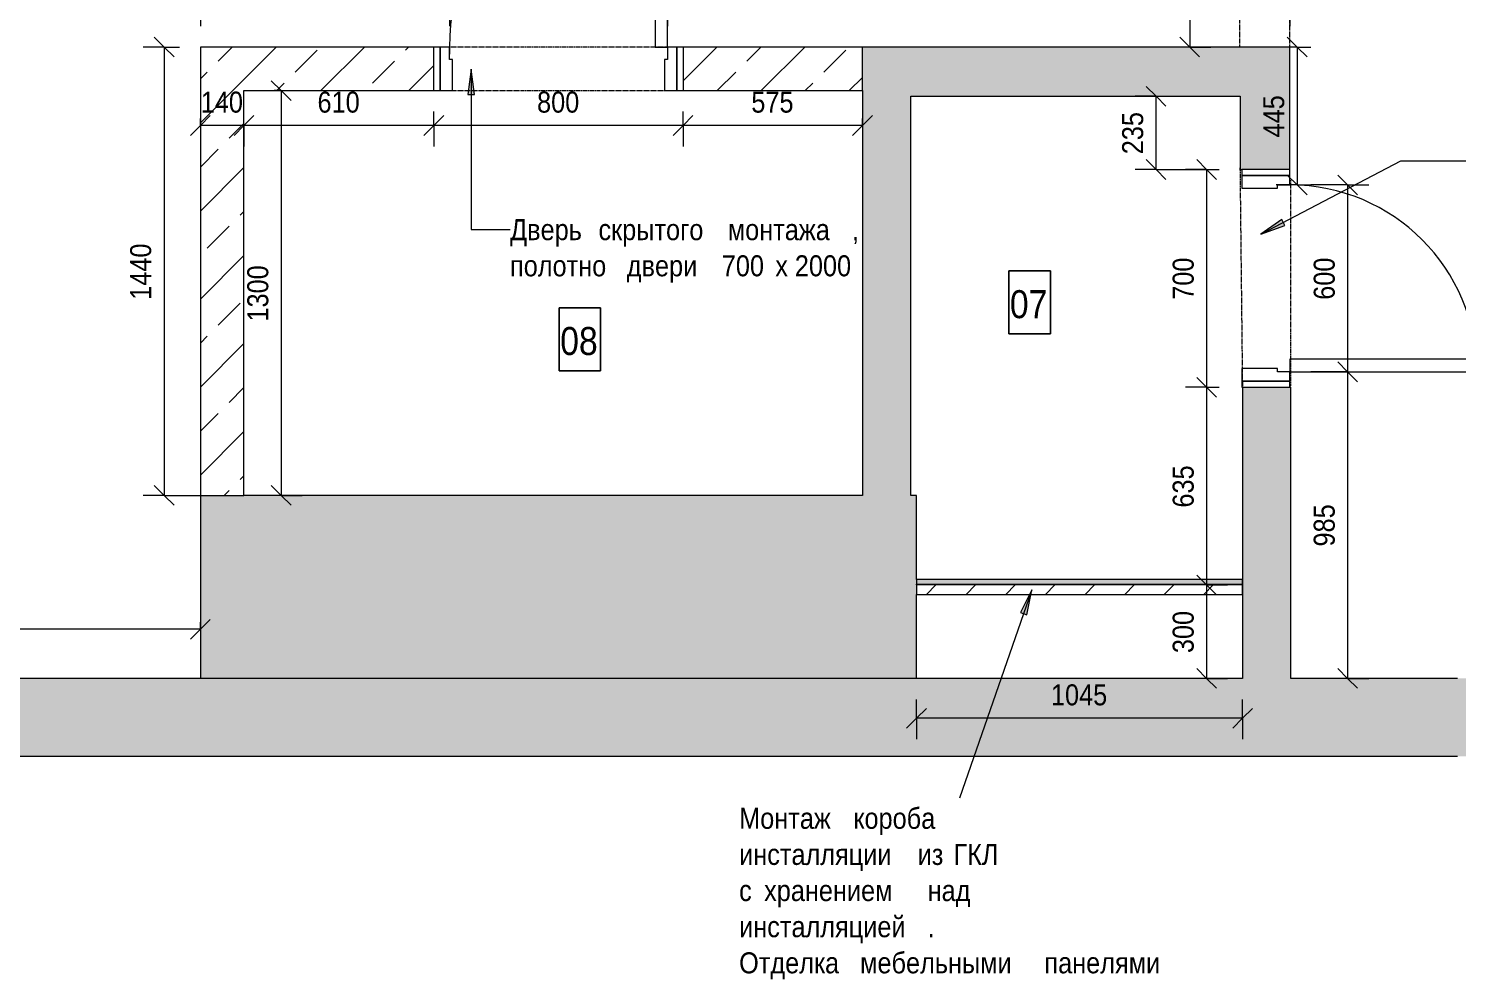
# Model space of a CAD drawing. Header units: millimetres. Extents: x 14838 to 30347, y -21720 to -9527.
# Drawn here: x 18411 to 22999, y -17227 to -14173 of the extents above; entities that cross this region are included whole.
import ezdxf

# ---------------------------------------------------------------- set-up
doc = ezdxf.new("R2010")
doc.units = ezdxf.units.MM
doc.linetypes.add('ADSK_Штрих_ш3 п1_5', pattern=[4.5, 3, -1.5])
for name, color, linetype, lineweight in [('Аннотация', 7, 'Continuous', 9), ('Двери', 7, 'Continuous', 20), ('Линии разделители', 7, 'ADSK_Штрих_ш3 п1_5', 9), ('Марки помещений', 7, 'Continuous', 18), ('Размеры', 7, 'Continuous', 9), ('Размеры-45', 7, 'Continuous', 9), ('Стены внутренние', 7, 'Continuous', 20), ('Узлы', 7, 'Continuous', 20)]:
    doc.layers.add(name, color=color, linetype=linetype, lineweight=lineweight)
doc.layers.add('Линии', color=94, linetype='Continuous', lineweight=9, true_color=0x00a600)
doc.styles.add('Century Gothic', font='GOTHIC.TTF', dxfattribs={"width": 0.9, "height": 67.5})
doc.styles.add('Century Gothic_2', font='GOTHIC.TTF', dxfattribs={"width": 0.9, "height": 90})
doc.dimstyles.new('GOT_1_5_округ_до_5', dxfattribs={"dimscale": 304.8, "dimtxt": 70.481358, "dimasz": 0.20876, "dimexe": 0.221457, "dimexo": 0.221457, "dimgap": 0.073819, "dimtad": 1, "dimdec": 0, "dimrnd": 5, "dimdsep": 46, "dimtxsty": 'Century Gothic', "dimblk1": 'OBLIQUE', "dimblk2": 'OBLIQUE', "dimsah": 1, "dimcen": 0.09, "dimazin": 0, "dimtfac": 1, "dimtdec": 4, "dimtix": 1, "dimtmove": 0, "dimatfit": 3, "dimfxl": 1, "dimtvp": 1, "dimtolj": 1, "dimtzin": 0, "dimarcsym": 2})

# ---------------------------------------------------------------- blocks, each defined once
blk = doc.blocks.new('AC_Дверь_Однопольная_ДеревяннаяВнутренняя_ГОСТ6629-88 - 700 _полотно 600 х 2000_ Л 2к 3-6182589-05_План монтажа')
at = {"layer": 'Двери', "color": 5, "lineweight": 9, "true_color": 0x0000ff}
for p, q in [((300, 680), (260, 680)), ((260, 680), (260, 80)), ((300, 80), (300, 680)), ((-330, 80), (-350, 80)), ((-350, 80), (-350, -75)), ((-300, 80), (-330, 80)), ((-330, 80), (-330, -75)), ((-330, -75), (-330, 80)), ((-300, 80), (-300, 57.3)), ((-300, 40), (-300, 80)), ((260, 80), (300, 80)), ((300, 80), (300, 55)), ((330, 80), (300, 80)), ((300, 80), (300, 40)), ((330, -75), (330, 80)), ((350, 80), (330, 80)), ((330, 80), (330, -75)), ((350, -75), (350, 80)), ((-290, 40), (-300, 40)), ((-290, -75), (-290, 40)), ((300, 40), (290, 40)), ((290, 40), (290, -75)), ((-350, -75), (-330, -75)), ((-330, -75), (-290, -75)), ((290, -75), (330, -75)), ((330, -75), (350, -75))]:
    blk.add_line(p, q, dxfattribs=at)
blk.add_arc((300, 80), 600, 90, 180, dxfattribs=at)
blk = doc.blocks.new('AC_Дверь_Однопольная_ДеревяннаяВнутренняя_ГОСТ6629-88 - 900 _полотно 700 х 2000_ Л 33-6235848-05_План монтажа')
at = {"layer": 'Двери', "color": 5, "lineweight": 9, "true_color": 0x0000ff}
for p, q in [((350, 770), (310, 770)), ((310, 770), (310, 70)), ((350, 70), (350, 770)), ((-380, 70), (-400, 70)), ((-350, 70), (-380, 70)), ((-380, 70), (-380, -70)), ((-380, -70), (-380, 70)), ((-350, 70), (-350, 47.3)), ((-350, 30), (-350, 70)), ((310, 70), (350, 70)), ((350, 70), (350, 45)), ((380, 70), (350, 70)), ((350, 70), (350, 30)), ((380, -70), (380, 70)), ((400, 70), (380, 70)), ((380, 70), (380, -70)), ((-340, 30), (-350, 30)), ((-340, -70), (-340, 30)), ((350, 30), (340, 30)), ((340, 30), (340, -70)), ((-400, -70), (-380, -70)), ((-380, -70), (-340, -70)), ((340, -70), (380, -70)), ((380, -70), (400, -70))]:
    blk.add_line(p, q, dxfattribs=at)
blk.add_arc((350, 70), 700, 90, 180, dxfattribs=at)
blk = doc.blocks.new('DIMBLOCK1-05_План монтажа')
at = {"layer": 'Размеры-45'}
for p, q in [((20462.5, -14082.2), (20462.5, -14014.7)), ((22461.5, -14082.2), (22461.5, -14014.7)), ((22461.5, -14082.2), (20462.5, -14082.2)), ((20462.5, -14082.2), (20462.5, -14164.6)), ((22461.5, -14082.2), (22461.5, -14164.6))]:
    blk.add_line(p, q, dxfattribs=at)
at = {"layer": 'Размеры-45', "lineweight": 18}
for p, q in [((20462.5, -14082.2), (20430.6, -14114)), ((20462.5, -14082.2), (20494.3, -14050.4)), ((22461.5, -14082.2), (22429.7, -14114)), ((22461.5, -14082.2), (22493.3, -14050.4))]:
    blk.add_line(p, q, dxfattribs=at)
at = {"layer": 'Размеры-45', "color": 0, "insert": (21370.2, -13973.2), "char_height": 67.5, "width": 220.17, "attachment_point": 1, "line_spacing_factor": 0.984502, "style": 'Century Gothic'}
blk.add_mtext('2000', dxfattribs=at)
blk = doc.blocks.new('_Oblique')
at = {"color": 0, "linetype": 'ByBlock', "lineweight": -2}
blk.add_line((-0.5, -0.5), (0.5, 0.5), dxfattribs=at)
blk = doc.blocks.new('DIMBLOCK2-05_План монтажа')
at = {"layer": 'Размеры-45'}
for p, q in [((19762.5, -14082.2), (19762.5, -14014.7)), ((20462.5, -14082.2), (20462.5, -14014.7)), ((20462.5, -14082.2), (19762.5, -14082.2)), ((19762.5, -14082.2), (19762.5, -14164.6)), ((20462.5, -14082.2), (20462.5, -14164.6))]:
    blk.add_line(p, q, dxfattribs=at)
at = {"layer": 'Размеры-45', "lineweight": 18}
for p, q in [((19762.5, -14082.2), (19730.6, -14114)), ((19762.5, -14082.2), (19794.3, -14050.4)), ((20462.5, -14082.2), (20430.6, -14114)), ((20462.5, -14082.2), (20494.3, -14050.4))]:
    blk.add_line(p, q, dxfattribs=at)
at = {"layer": 'Размеры-45', "color": 0, "insert": (20043.7, -13973.2), "char_height": 67.5, "width": 165.128, "attachment_point": 1, "line_spacing_factor": 0.984502, "style": 'Century Gothic'}
blk.add_mtext('700', dxfattribs=at)
blk = doc.blocks.new('DIMBLOCK3-05_План монтажа')
at = {"layer": 'Размеры-45'}
for p, q in [((18962.5, -14082.2), (18962.5, -14014.7)), ((19762.5, -14082.2), (19762.5, -14014.7)), ((19762.5, -14082.2), (18962.5, -14082.2)), ((18962.5, -14082.2), (18962.5, -14164.6)), ((19762.5, -14082.2), (19762.5, -14164.6))]:
    blk.add_line(p, q, dxfattribs=at)
at = {"layer": 'Размеры-45', "lineweight": 18}
for p, q in [((18962.5, -14082.2), (18930.6, -14114)), ((18962.5, -14082.2), (18994.3, -14050.4)), ((19762.5, -14082.2), (19730.6, -14114)), ((19762.5, -14082.2), (19794.3, -14050.4))]:
    blk.add_line(p, q, dxfattribs=at)
at = {"layer": 'Размеры-45', "color": 0, "insert": (19293.7, -13973.2), "char_height": 67.5, "width": 165.128, "attachment_point": 1, "line_spacing_factor": 0.984502, "style": 'Century Gothic'}
blk.add_mtext('800', dxfattribs=at)
blk = doc.blocks.new('DIMBLOCK4-05_План монтажа')
at = {"layer": 'Размеры-45'}
for p, q in [((22646.8, -14675.1), (22529, -14675.1)), ((22646.8, -14675.1), (22646.8, -15275.1)), ((22646.8, -14675.1), (22714.3, -14675.1)), ((22646.8, -15275.1), (22529, -15275.1)), ((22646.8, -15275.1), (22714.3, -15275.1))]:
    blk.add_line(p, q, dxfattribs=at)
at = {"layer": 'Размеры-45', "lineweight": 18}
for p, q in [((22646.8, -14675.1), (22615, -14643.3)), ((22646.8, -14675.1), (22678.7, -14707)), ((22646.8, -15275.1), (22615, -15243.3)), ((22646.8, -15275.1), (22678.7, -15307))]:
    blk.add_line(p, q, dxfattribs=at)
at = {"layer": 'Размеры-45', "color": 0, "insert": (22537.8, -15043.9), "char_height": 67.5, "width": 165.128, "attachment_point": 1, "rotation": 90, "line_spacing_factor": 0.984502, "style": 'Century Gothic'}
blk.add_mtext('600', dxfattribs=at)
blk = doc.blocks.new('DIMBLOCK5-05_План монтажа')
at = {"layer": 'Размеры-45'}
for p, q in [((22646.8, -15275.1), (22529, -15275.1)), ((22646.8, -15275.1), (22646.8, -16260.1)), ((22646.8, -15275.1), (22714.3, -15275.1)), ((22646.8, -16260.1), (22624.3, -16260.1)), ((22646.8, -16260.1), (22714.3, -16260.1))]:
    blk.add_line(p, q, dxfattribs=at)
at = {"layer": 'Размеры-45', "lineweight": 18}
for p, q in [((22646.8, -15275.1), (22615, -15243.3)), ((22646.8, -15275.1), (22678.7, -15307)), ((22646.8, -16260.1), (22615, -16228.3)), ((22646.8, -16260.1), (22678.7, -16292))]:
    blk.add_line(p, q, dxfattribs=at)
at = {"layer": 'Размеры-45', "color": 0, "insert": (22537.8, -15836.4), "char_height": 67.5, "width": 165.128, "attachment_point": 1, "rotation": 90, "line_spacing_factor": 0.984502, "style": 'Century Gothic'}
blk.add_mtext('985', dxfattribs=at)
blk = doc.blocks.new('DIMBLOCK8-05_План монтажа')
at = {"layer": 'Размеры-45', "lineweight": 18}
for p, q in [((19222.1, -14372.1), (19190.3, -14340.3)), ((19222.1, -14372.1), (19253.9, -14404)), ((19222.1, -15672.1), (19190.3, -15640.3)), ((19222.1, -15672.1), (19253.9, -15704))]:
    blk.add_line(p, q, dxfattribs=at)
at = {"layer": 'Размеры-45'}
for p, q in [((19222.1, -14372.1), (19199.6, -14372.1)), ((19222.1, -14372.1), (19222.1, -15672.1)), ((19222.1, -14372.1), (19289.6, -14372.1)), ((19222.1, -15672.1), (19199.6, -15672.1)), ((19222.1, -15672.1), (19289.6, -15672.1))]:
    blk.add_line(p, q, dxfattribs=at)
at = {"layer": 'Размеры-45', "color": 0, "insert": (19113.1, -15113.9), "char_height": 67.5, "width": 220.17, "attachment_point": 1, "rotation": 90, "line_spacing_factor": 0.984502, "style": 'Century Gothic'}
blk.add_mtext('1300', dxfattribs=at)
blk = doc.blocks.new('DIMBLOCK9-05_План монтажа')
at = {"layer": 'Размеры-45', "lineweight": 18}
for p, q in [((18846.1, -14232.1), (18814.2, -14200.3)), ((18846.1, -14232.1), (18877.9, -14264)), ((18846.1, -15672.1), (18814.2, -15640.3)), ((18846.1, -15672.1), (18877.9, -15704))]:
    blk.add_line(p, q, dxfattribs=at)
at = {"layer": 'Размеры-45'}
for p, q in [((18846.1, -14232.1), (18778.6, -14232.1)), ((18846.1, -14232.1), (18846.1, -15672.1)), ((18846.1, -14232.1), (18895, -14232.1)), ((18846.1, -15672.1), (18778.6, -15672.1)), ((18846.1, -15672.1), (19035, -15672.1))]:
    blk.add_line(p, q, dxfattribs=at)
at = {"layer": 'Размеры-45', "color": 0, "insert": (18737, -15043.9), "char_height": 67.5, "width": 220.17, "attachment_point": 1, "rotation": 90, "line_spacing_factor": 0.984502, "style": 'Century Gothic'}
blk.add_mtext('1440', dxfattribs=at)
blk = doc.blocks.new('DIMBLOCK10-05_План монтажа')
at = {"layer": 'Размеры-45', "lineweight": 18}
for p, q in [((22484.5, -14232.1), (22452.7, -14200.3)), ((22484.5, -14232.1), (22516.3, -14264)), ((22484.5, -14675.1), (22452.7, -14643.3)), ((22484.5, -14675.1), (22516.3, -14707))]:
    blk.add_line(p, q, dxfattribs=at)
at = {"layer": 'Размеры-45'}
for p, q in [((22484.5, -14232.1), (22417, -14232.1)), ((22484.5, -14232.1), (22484.5, -14675.1)), ((22484.5, -14232.1), (22529, -14232.1)), ((22484.5, -14675.1), (22417, -14675.1)), ((22484.5, -14675.1), (22529, -14675.1))]:
    blk.add_line(p, q, dxfattribs=at)
at = {"layer": 'Размеры-45', "color": 0, "insert": (22375.5, -14522.4), "char_height": 67.5, "width": 165.128, "attachment_point": 1, "rotation": 90, "line_spacing_factor": 0.984502, "style": 'Century Gothic'}
blk.add_mtext('445', dxfattribs=at)
blk = doc.blocks.new('DIMBLOCK11-05_План монтажа')
at = {"layer": 'Размеры-45'}
for p, q in [((21262, -16388.2), (21262, -16327.6)), ((22309.5, -16388.2), (22309.5, -16327.6)), ((22309.5, -16388.2), (21262, -16388.2)), ((21262, -16388.2), (21262, -16455.7)), ((22309.5, -16388.2), (22309.5, -16455.7))]:
    blk.add_line(p, q, dxfattribs=at)
at = {"layer": 'Размеры-45', "lineweight": 18}
for p, q in [((21262, -16388.2), (21293.9, -16356.4)), ((22309.5, -16388.2), (22341.3, -16356.4)), ((21262, -16388.2), (21230.2, -16420)), ((22309.5, -16388.2), (22277.7, -16420))]:
    blk.add_line(p, q, dxfattribs=at)
at = {"layer": 'Размеры-45', "color": 0, "insert": (21694, -16279.2), "char_height": 67.5, "width": 220.17, "attachment_point": 1, "line_spacing_factor": 0.984502, "style": 'Century Gothic'}
blk.add_mtext('1045', dxfattribs=at)
blk = doc.blocks.new('DIMBLOCK13-05_План монтажа')
at = {"layer": 'Размеры-45'}
for p, q in [((20512.5, -14484.2), (20512.5, -14439.6)), ((21088.8, -14484.2), (20512.5, -14484.2)), ((20512.5, -14484.2), (20512.5, -14551.7)), ((21088.8, -14484.2), (21088.8, -14461.7)), ((21088.8, -14484.2), (21088.8, -14551.7))]:
    blk.add_line(p, q, dxfattribs=at)
at = {"layer": 'Размеры-45', "lineweight": 18}
for p, q in [((20512.5, -14484.2), (20544.3, -14452.4)), ((21088.8, -14484.2), (21120.6, -14452.4)), ((20512.5, -14484.2), (20480.6, -14516)), ((21088.8, -14484.2), (21057, -14516))]:
    blk.add_line(p, q, dxfattribs=at)
at = {"layer": 'Размеры-45', "color": 0, "insert": (20731.8, -14375.2), "char_height": 67.5, "width": 165.128, "attachment_point": 1, "line_spacing_factor": 0.984502, "style": 'Century Gothic'}
blk.add_mtext('575', dxfattribs=at)
blk = doc.blocks.new('DIMBLOCK14-05_План монтажа')
at = {"layer": 'Размеры-45'}
for p, q in [((19712.5, -14484.2), (19712.5, -14439.6)), ((20512.5, -14484.2), (20512.5, -14439.6)), ((20512.5, -14484.2), (19712.5, -14484.2)), ((19712.5, -14484.2), (19712.5, -14551.7)), ((20512.5, -14484.2), (20512.5, -14551.7))]:
    blk.add_line(p, q, dxfattribs=at)
at = {"layer": 'Размеры-45', "lineweight": 18}
for p, q in [((19712.5, -14484.2), (19744.3, -14452.4)), ((20512.5, -14484.2), (20544.3, -14452.4)), ((19712.5, -14484.2), (19680.6, -14516)), ((20512.5, -14484.2), (20480.6, -14516))]:
    blk.add_line(p, q, dxfattribs=at)
at = {"layer": 'Размеры-45', "color": 0, "insert": (20043.7, -14375.2), "char_height": 67.5, "width": 165.128, "attachment_point": 1, "line_spacing_factor": 0.984502, "style": 'Century Gothic'}
blk.add_mtext('800', dxfattribs=at)
blk = doc.blocks.new('DIMBLOCK15-05_План монтажа')
at = {"layer": 'Размеры-45', "lineweight": 18}
for p, q in [((19102.5, -14484.2), (19134.3, -14452.4)), ((19712.5, -14484.2), (19744.3, -14452.4)), ((19102.5, -14484.2), (19070.6, -14516)), ((19712.5, -14484.2), (19680.6, -14516))]:
    blk.add_line(p, q, dxfattribs=at)
at = {"layer": 'Размеры-45'}
for p, q in [((19712.5, -14484.2), (19712.5, -14439.6)), ((19102.5, -14484.2), (19102.5, -14461.7)), ((19712.5, -14484.2), (19102.5, -14484.2)), ((19102.5, -14484.2), (19102.5, -14551.7)), ((19712.5, -14484.2), (19712.5, -14551.7))]:
    blk.add_line(p, q, dxfattribs=at)
at = {"layer": 'Размеры-45', "color": 0, "insert": (19338.7, -14375.2), "char_height": 67.5, "width": 165.128, "attachment_point": 1, "line_spacing_factor": 0.984502, "style": 'Century Gothic'}
blk.add_mtext('610', dxfattribs=at)
blk = doc.blocks.new('Марка_Помещение_Номер - Номер-4743664-05_План монтажа')
at = {"layer": 'Марки помещений'}
for p, q in [((-1.48, 2.76), (-1.48, 7.26)), ((-1.48, 7.26), (1.49, 7.26)), ((1.49, 7.26), (-1.48, 7.26)), ((-1.48, 7.26), (-1.48, 2.76)), ((1.49, 7.26), (1.49, 2.76)), ((1.49, 2.76), (1.49, 7.26)), ((1.49, 2.76), (-1.48, 2.76)), ((-1.48, 2.76), (1.49, 2.76))]:
    blk.add_line(p, q, dxfattribs=at)
blk = doc.blocks.new('DIMBLOCK36-05_План монтажа')
at = {"layer": 'Размеры-45', "lineweight": 18}
for p, q in [((22193.9, -15960.1), (22162.1, -15928.3)), ((22193.9, -15960.1), (22225.8, -15992)), ((22193.9, -16260.1), (22162.1, -16228.3)), ((22193.9, -16260.1), (22225.8, -16292))]:
    blk.add_line(p, q, dxfattribs=at)
at = {"layer": 'Размеры-45'}
for p, q in [((22193.9, -15960.1), (22171.4, -15960.1)), ((22193.9, -15960.1), (22193.9, -16260.1)), ((22193.9, -15960.1), (22261.4, -15960.1)), ((22193.9, -16260.1), (22171.4, -16260.1)), ((22193.9, -16260.1), (22261.4, -16260.1))]:
    blk.add_line(p, q, dxfattribs=at)
at = {"layer": 'Размеры-45', "color": 0, "insert": (22084.9, -16178.9), "char_height": 67.5, "width": 165.128, "attachment_point": 1, "rotation": 90, "line_spacing_factor": 0.984502, "style": 'Century Gothic'}
blk.add_mtext('300', dxfattribs=at)
blk = doc.blocks.new('DIMBLOCK37-05_План монтажа')
at = {"layer": 'Размеры-45', "lineweight": 18}
for p, q in [((22031.6, -14390.1), (21999.8, -14358.3)), ((22031.6, -14390.1), (22063.4, -14422)), ((22031.6, -14625.1), (21999.8, -14593.3)), ((22031.6, -14625.1), (22063.4, -14657))]:
    blk.add_line(p, q, dxfattribs=at)
at = {"layer": 'Размеры-45'}
for p, q in [((22031.6, -14390.1), (21964.1, -14390.1)), ((22031.6, -14625.1), (22031.6, -14390.1)), ((22031.6, -14390.1), (22054.1, -14390.1)), ((22031.6, -14625.1), (21964.1, -14625.1)), ((22031.6, -14625.1), (22234, -14625.1))]:
    blk.add_line(p, q, dxfattribs=at)
at = {"layer": 'Размеры-45', "color": 0, "insert": (21922.6, -14576.4), "char_height": 67.5, "width": 165.128, "attachment_point": 1, "rotation": 90, "line_spacing_factor": 0.984502, "style": 'Century Gothic'}
blk.add_mtext('235', dxfattribs=at)
blk = doc.blocks.new('DIMBLOCK38-05_План монтажа')
at = {"layer": 'Размеры-45'}
for p, q in [((22193.9, -14625.1), (22126.4, -14625.1)), ((22193.9, -14625.1), (22193.9, -15325.1)), ((22193.9, -14625.1), (22234, -14625.1)), ((22193.9, -15325.1), (22126.4, -15325.1)), ((22193.9, -15325.1), (22234, -15325.1))]:
    blk.add_line(p, q, dxfattribs=at)
at = {"layer": 'Размеры-45', "lineweight": 18}
for p, q in [((22193.9, -14625.1), (22162.1, -14593.3)), ((22193.9, -14625.1), (22225.8, -14657)), ((22193.9, -15325.1), (22162.1, -15293.3)), ((22193.9, -15325.1), (22225.8, -15357))]:
    blk.add_line(p, q, dxfattribs=at)
at = {"layer": 'Размеры-45', "color": 0, "insert": (22084.9, -15043.9), "char_height": 67.5, "width": 165.128, "attachment_point": 1, "rotation": 90, "line_spacing_factor": 0.984502, "style": 'Century Gothic'}
blk.add_mtext('700', dxfattribs=at)
blk = doc.blocks.new('DIMBLOCK39-05_План монтажа')
at = {"layer": 'Размеры-45'}
for p, q in [((22193.9, -15325.1), (22126.4, -15325.1)), ((22193.9, -15325.1), (22193.9, -15960.1)), ((22193.9, -15325.1), (22234, -15325.1)), ((22193.9, -15960.1), (22171.4, -15960.1)), ((22193.9, -15960.1), (22261.4, -15960.1))]:
    blk.add_line(p, q, dxfattribs=at)
at = {"layer": 'Размеры-45', "lineweight": 18}
for p, q in [((22193.9, -15325.1), (22162.1, -15293.3)), ((22193.9, -15325.1), (22225.8, -15357)), ((22193.9, -15960.1), (22162.1, -15928.3)), ((22193.9, -15960.1), (22225.8, -15992))]:
    blk.add_line(p, q, dxfattribs=at)
at = {"layer": 'Размеры-45', "color": 0, "insert": (22084.9, -15711.4), "char_height": 67.5, "width": 165.128, "attachment_point": 1, "rotation": 90, "line_spacing_factor": 0.984502, "style": 'Century Gothic'}
blk.add_mtext('635', dxfattribs=at)
blk = doc.blocks.new('DIMBLOCK54-05_План монтажа')
at = {"layer": 'Размеры-45', "lineweight": 18}
for p, q in [((16562.5, -16102.5), (16530.6, -16134.3)), ((16562.5, -16102.5), (16594.3, -16070.7)), ((18962.5, -16102.5), (18930.6, -16134.3)), ((18962.5, -16102.5), (18994.3, -16070.7))]:
    blk.add_line(p, q, dxfattribs=at)
at = {"layer": 'Размеры-45'}
for p, q in [((16562.5, -16102.5), (16562.5, -16080)), ((18962.5, -16102.5), (16562.5, -16102.5)), ((16562.5, -16102.5), (16562.5, -16170)), ((18962.5, -16102.5), (18962.5, -16080)), ((18962.5, -16102.5), (18962.5, -16170))]:
    blk.add_line(p, q, dxfattribs=at)
at = {"layer": 'Размеры-45', "color": 0, "insert": (17670.7, -15993.5), "char_height": 67.5, "width": 220.17, "attachment_point": 1, "line_spacing_factor": 0.984502, "style": 'Century Gothic'}
blk.add_mtext('2400', dxfattribs=at)
blk = doc.blocks.new('DIMBLOCK64-05_План монтажа')
at = {"layer": 'Размеры-45', "lineweight": 18}
for p, q in [((22139.5, -13042.1), (22107.7, -13010.3)), ((22139.5, -13042.1), (22171.3, -13074)), ((22139.5, -14232.1), (22107.7, -14200.3)), ((22139.5, -14232.1), (22171.3, -14264))]:
    blk.add_line(p, q, dxfattribs=at)
at = {"layer": 'Размеры-45'}
for p, q in [((22139.5, -13042.1), (22072, -13042.1)), ((22139.5, -13042.1), (22139.5, -14232.1)), ((22139.5, -13042.1), (22231.3, -13042.1)), ((22139.5, -14232.1), (22117, -14232.1)), ((22139.5, -14232.1), (22207, -14232.1))]:
    blk.add_line(p, q, dxfattribs=at)
at = {"layer": 'Размеры-45', "color": 0, "insert": (22030.5, -13728.9), "char_height": 67.5, "width": 220.17, "attachment_point": 1, "rotation": 90, "line_spacing_factor": 0.984502, "style": 'Century Gothic'}
blk.add_mtext('1190', dxfattribs=at)
blk = doc.blocks.new('DIMBLOCK75-05_План монтажа')
at = {"layer": 'Размеры-45', "lineweight": 18}
for p, q in [((18962.5, -14484.2), (18994.3, -14452.4)), ((19102.5, -14484.2), (19134.3, -14452.4)), ((18962.5, -14484.2), (18930.6, -14516)), ((19102.5, -14484.2), (19070.6, -14516))]:
    blk.add_line(p, q, dxfattribs=at)
at = {"layer": 'Размеры-45'}
for p, q in [((18962.5, -14484.2), (18962.5, -14461.7)), ((19102.5, -14484.2), (18962.5, -14484.2)), ((18962.5, -14484.2), (18962.5, -14551.7)), ((19102.5, -14484.2), (19102.5, -14461.7)), ((19102.5, -14484.2), (19102.5, -14551.7))]:
    blk.add_line(p, q, dxfattribs=at)
at = {"layer": 'Размеры-45', "color": 0, "insert": (18963.7, -14375.2), "char_height": 67.5, "width": 165.128, "attachment_point": 1, "line_spacing_factor": 0.984502, "style": 'Century Gothic'}
blk.add_mtext('140', dxfattribs=at)

msp = doc.modelspace()

# ---------------------------------------------------------------- hatches: boundary and pattern name
at = {"layer": 'Аннотация'}
for points in [[(19832.3, -14303.1), (19821.6, -14384.1), (19842.9, -14384.1)], [(22368.5, -14833.2), (22445.2, -14804.9), (22435.3, -14786.1)], [(21632.8, -15975.6), (21596.1, -16048.6), (21616.3, -16055.6)]]:
    msp.add_hatch(color=256, dxfattribs=at).paths.add_polyline_path(points)
at = {"layer": 'Стены внутренние', "true_color": 0xcacaca}
for points in [[(21088.8, -15672.1), (21243.8, -15672.1), (21243.8, -14232.1), (21088.8, -14232.1), (21088.8, -15344.7)], [(21243.8, -14390.1), (22301.5, -14390.1), (22301.5, -14232.1), (21243.8, -14232.1)], [(22461.5, -14555.1), (22461.5, -14232.1), (22301.5, -14232.1), (22301.5, -14555.1)], [(22461.5, -14625.1), (22461.5, -14555.1), (22301.5, -14555.1), (22301.5, -14625.1), (22306.5, -14625.1)], [(22461.5, -15335.1), (22464.5, -15335.1), (22464.5, -15325.1), (22309.5, -15325.1), (22309.5, -15335.1)], [(22464.5, -16260.1), (22464.5, -15335.1), (22309.5, -15335.1), (22309.5, -16260.1)], [(21262, -16260.1), (21262, -15672.1), (18962.5, -15672.1), (18962.5, -16260.1), (21243.8, -16260.1)], [(18818.8, -16510.1), (18818.8, -16260.1), (14837.8, -16260.1), (14837.8, -16510.1), (16562.5, -16510.1)], [(21118.8, -16510.1), (21118.8, -16260.1), (18818.8, -16260.1), (18818.8, -16510.1)]]:
    msp.add_hatch(color=9, dxfattribs=at).paths.add_polyline_path(points)
h = msp.add_hatch(color=9, dxfattribs=at)
h.paths.add_polyline_path([(24399.8, -16510.1), (24486.8, -16510.1), (24486.8, -16260.1), (23979.3, -16260.1), (23979.3, -16510.1), (24014.3, -16510.1)])
h.paths.add_polyline_path([(22999.3, -16510.1), (23034.3, -16510.1), (23034.3, -16260.1), (21118.8, -16260.1), (21118.8, -16510.1), (22464.5, -16510.1)])
at = {"layer": 'Узлы', "lineweight": 9, "true_color": 0x808080}
h = msp.add_hatch(dxfattribs=at)
h.set_pattern_fill('FP_1', color=8, style=0, pattern_type=2)
h.set_pattern_definition([(45, (41756.08, 13126.54), (-141.439, 141.439), []), (45, (41897.52, 13126.54), (-141.439, 141.439), [100.013, -50.006])])
h.paths.add_polyline_path([(19102.5, -15672.1), (19102.5, -14372.1), (19712.5, -14372.1), (19712.5, -14232.1), (18962.5, -14232.1), (18962.5, -15672.1)])
h.paths.add_polyline_path([(20512.5, -14372.1), (21088.8, -14372.1), (21088.8, -14232.1), (20512.5, -14232.1)])
at = {"layer": 'Узлы', "true_color": 0xff0000}
msp.add_hatch(color=1, dxfattribs=at).paths.add_polyline_path([(22309, -15957.5), (22309, -15942.5), (21262, -15942.5), (21262, -15957.5), (22252.9, -15957.5)])
at = {"layer": 'Узлы', "lineweight": 9, "true_color": 0x0000ff}
h = msp.add_hatch(dxfattribs=at)
h.set_pattern_fill('FP_3', color=5, style=0, pattern_type=2)
h.set_pattern_definition([(45, (41756.08, 13126.54), (-63.6396, 63.6396), [])])
h.paths.add_polyline_path([(22309, -15990.1), (22309, -15960.1), (21262, -15960.1), (21262, -15990.1), (22252.9, -15990.1)])

# ---------------------------------------------------------------- linework, layer by layer
at = {"layer": 'Аннотация'}
for p, q in [((19832.3, -14303.1), (19821.6, -14384.1)), ((19842.9, -14384.1), (19832.3, -14303.1)), ((19832.3, -14303.1), (19832.3, -14818.6)), ((19821.6, -14384.1), (19842.9, -14384.1)), ((22368.5, -14833.2), (22818, -14597.1)), ((22818, -14597.1), (23122.6, -14597.1)), ((19832.3, -14818.6), (19956.9, -14818.6)), ((22435.3, -14786.1), (22368.5, -14833.2)), ((22368.5, -14833.2), (22445.2, -14804.9)), ((22445.2, -14804.9), (22435.3, -14786.1)), ((21632.8, -15975.6), (21399.9, -16645)), ((21632.8, -15975.6), (21596.1, -16048.6)), ((21616.3, -16055.6), (21632.8, -15975.6)), ((21596.1, -16048.6), (21616.3, -16055.6))]:
    msp.add_line(p, q, dxfattribs=at)
at = {"layer": 'Линии', "color": 7, "lineweight": 20}
for p, q in [((19712.5, -14232.1), (18962.5, -14232.1)), ((18962.5, -14232.1), (18962.5, -15672.1)), ((19712.5, -14372.1), (19712.5, -14232.1)), ((21088.8, -14232.1), (20512.5, -14232.1)), ((20512.5, -14232.1), (20512.5, -14372.1)), ((21088.8, -14372.1), (21088.8, -14232.1)), ((19102.5, -15672.1), (19102.5, -14372.1)), ((19102.5, -14372.1), (19712.5, -14372.1)), ((20512.5, -14372.1), (21088.8, -14372.1))]:
    msp.add_line(p, q, dxfattribs=at)
at = {"layer": 'Линии', "color": 7, "linetype": 'ADSK_Штрих_ш3 п1_5'}
for p, q in [((20462.5, -14232.1), (19762.5, -14232.1)), ((19712.5, -14372.1), (20532.5, -14372.1)), ((22301, -14620.1), (22309, -15339.8)), ((22464, -15320.1), (22464, -14660.1))]:
    msp.add_line(p, q, dxfattribs=at)
at = {"layer": 'Линии', "color": 7}
for p, q in [((18962.5, -15672.1), (19102.5, -15672.1)), ((22309, -15942.5), (21262, -15942.5)), ((21262, -15942.5), (21262, -15957.5)), ((21262, -15957.5), (22309, -15957.5)), ((22309, -15960.1), (21262, -15960.1)), ((21262, -15960.1), (21262, -15990.1)), ((22309, -15957.5), (22309, -15942.5)), ((22309, -15990.1), (22309, -15960.1)), ((21262, -15990.1), (22309, -15990.1))]:
    msp.add_line(p, q, dxfattribs=at)
at = {"layer": 'Линии разделители'}
for p, q in [((22301, -14232.1), (22301, -13042.1)), ((22461.5, -14232.1), (22461.5, -13042.1))]:
    msp.add_line(p, q, dxfattribs=at)
at = {"layer": 'Стены внутренние'}
for p, q in [((22461.5, -14232.1), (21088.8, -14232.1)), ((22461.5, -14625.1), (22461.5, -14232.1)), ((21088.8, -14372.1), (21088.8, -15672.1)), ((21243.8, -15672.1), (21243.8, -14390.1)), ((21243.8, -14390.1), (22301.5, -14390.1)), ((22301.5, -14390.1), (22301.5, -14625.1)), ((22301.5, -14625.1), (22306.5, -14625.1)), ((22309.5, -15325.1), (22309.5, -16260.1)), ((22464.5, -15325.1), (22461.5, -15325.1)), ((22464.5, -16260.1), (22464.5, -15325.1)), ((18962.5, -15672.1), (18962.5, -16260.1)), ((21088.8, -15672.1), (19102.5, -15672.1)), ((21262, -15672.1), (21243.8, -15672.1)), ((21262, -15942.5), (21262, -15672.1)), ((21262, -15960.1), (21262, -15957.5)), ((21262, -16260.1), (21262, -15990.1)), ((22309.5, -16260.1), (16562.5, -16260.1)), ((22999.3, -16260.1), (22464.5, -16260.1)), ((14837.8, -16510.1), (22999.3, -16510.1))]:
    msp.add_line(p, q, dxfattribs=at)

# ---------------------------------------------------------------- block references
at = {"layer": 'Двери', "color": 5, "lineweight": 9, "true_color": 0x0000ff}
msp.add_blockref('AC_Дверь_Однопольная_ДеревяннаяВнутренняя_ГОСТ6629-88 - 900 _полотно 700 х 2000_ Л 33-6235848-05_План монтажа', (20112.5, -14302.1), dxfattribs=at)
at = {"layer": 'Двери', "color": 5, "lineweight": 9, "true_color": 0x0000ff, "rotation": 269.9999999999998}
msp.add_blockref('AC_Дверь_Однопольная_ДеревяннаяВнутренняя_ГОСТ6629-88 - 700 _полотно 600 х 2000_ Л 2к 3-6182589-05_План монтажа', (22381.5, -14975.1), dxfattribs=at)
at = {"layer": 'Марки помещений', "xscale": 44.99999999999998, "yscale": 44.99999999999998, "zscale": 44.99999999999998}
for p in [(21625, -15277.7), (20180.8, -15396)]:
    msp.add_blockref('Марка_Помещение_Номер - Номер-4743664-05_План монтажа', p, dxfattribs=at)

# ---------------------------------------------------------------- texts
at = {"layer": 'Аннотация', "char_height": 67.5, "attachment_point": 1, "style": 'Century Gothic'}
for s, insert, width in [('Дверь', (19956.9, -14784.9), 314.943), ('\\fCentury Gothic|b0|i0|c204|p34|;\\W.9; ', (20216.7, -14784.9), 29.222), ('скрытого', (20240.9, -14784.9), 474.038), ('\\fCentury Gothic|b0|i0|c204|p34|;\\W.9; ', (20632, -14784.9), 29.222), ('монтажа', (20656.1, -14784.9), 483.778), ('\\fCentury Gothic|b0|i0|c204|p34|;\\W.9;,', (21055.2, -14784.9), 29.222), ('\\fCentury Gothic|b0|i0|c204|p34|;\\W.9; ', (20307.8, -14901), 29.222), ('  700 ', (20591.8, -14901), 262.994), (' 2000', (20849, -14901), 262.994), ('полотно', (19956.9, -14901), 425.335), ('двери', (20331.9, -14901), 314.943), ('\\fCentury Gothic|b0|i0|c204|p34|;\\W.9;х', (20808.8, -14901), 48.703), ('Монтаж', (20692.6, -16675.7), 415.595), ('\\fCentury Gothic|b0|i0|c204|p34|;\\W.9; ', (21035.5, -16675.7), 29.222), ('короба', (21059.6, -16675.7), 399.361), ('\\fCentury Gothic|b0|i0|c204|p34|;\\W.9; ', (21389.1, -16675.7), 29.222), ('\\fCentury Gothic|b0|i0|c204|p34|;\\W.9; ', (21241.7, -16791.8), 29.222), ('\\fCentury Gothic|b0|i0|c204|p34|;\\W.9; ', (21356.9, -16791.8), 29.222), ('ГКЛ', (21381, -16791.8), 181.823), ('инсталляции', (20692.6, -16791.8), 665.601), ('из', (21265.9, -16791.8), 110.392), ('\\fCentury Gothic|b0|i0|c204|p34|;\\W.9;с', (20692.6, -16907.9), 68.184), ('\\fCentury Gothic|b0|i0|c204|p34|;\\W.9; ', (20748.8, -16907.9), 29.222), ('хранением', (20772.9, -16907.9), 607.158), ('\\fCentury Gothic|b0|i0|c204|p34|;\\W.9; ', (21273.9, -16907.9), 29.222), ('над', (21298, -16907.9), 194.81), ('\\fCentury Gothic|b0|i0|c204|p34|;\\W.9; ', (21458.7, -16907.9), 29.222), ('инсталляцией', (20692.6, -17024), 733.785), ('\\fCentury Gothic|b0|i0|c204|p34|;\\W.9;.', (21298, -17024), 29.222), ('Отделка', (20692.6, -17140.1), 441.569), ('\\fCentury Gothic|b0|i0|c204|p34|;\\W.9; ', (21056.9, -17140.1), 29.222), ('мебельными', (21081, -17140.1), 688.329), ('\\fCentury Gothic|b0|i0|c204|p34|;\\W.9; ', (21648.9, -17140.1), 29.222), ('панелями', (21673, -17140.1), 522.74)]:
    msp.add_mtext(s, dxfattribs=dict(at, insert=insert, width=width))
at = {"layer": 'Марки помещений', "lineweight": 9, "char_height": 90, "width": 155.848, "attachment_point": 1, "style": 'Century Gothic_2'}
for s, insert in [('07', (21562.1, -15013)), ('08', (20118, -15131.3))]:
    msp.add_mtext(s, dxfattribs=dict(at, insert=insert))

# ---------------------------------------------------------------- dimensions: what is measured, and where the dimension line sits
at = {"layer": 'Размеры'}
for base, p1, p2, angle, override, picture, middle in [((22139.5, -14232.1), (22298.8, -13042.1), (22184.5, -14232.1), 90, {"dimpost": '<>', "dimfxl": 1195.47639}, 'DIMBLOCK64-05_План монтажа', (22081.6, -13637.1)), ((18962.5, -14082.2), (19762.5, -14232.1), (18962.5, -14232.1), 0, {"dimpost": '<>', "dimfxl": 800}, 'DIMBLOCK3-05_План монтажа', (19362.5, -14024.3)), ((20462.5, -14082.2), (22461.5, -14232.1), (20462.5, -14232.1), 0, {"dimpost": '<>', "dimfxl": 1999.045859}, 'DIMBLOCK1-05_План монтажа', (21462, -14024.3)), ((18846.1, -15672.1), (18962.5, -14232.1), (19102.5, -15672.1), 90, {"dimpost": '<>', "dimfxl": 1446.789549}, 'DIMBLOCK9-05_План монтажа', (18788.1, -14952.1)), ((22484.5, -14675.1), (22461.5, -14232.1), (22461.5, -14675.1), 90, {"dimpost": '<>', "dimfxl": 443}, 'DIMBLOCK10-05_План монтажа', (22426.6, -14453.6)), ((19222.1, -15672.1), (19267.1, -14372.1), (19267.1, -15672.1), 90, {"dimpost": '<>', "dimfxl": 1300}, 'DIMBLOCK8-05_План монтажа', (19164.2, -15022.1)), ((22031.6, -14390.1), (22301.5, -14625.1), (21986.6, -14390.1), 90, {"dimpost": '<>', "dimfxl": 392.893927}, 'DIMBLOCK37-05_План монтажа', (21973.7, -14507.6)), ((19102.5, -14484.2), (19712.5, -14372.1), (19102.5, -14529.2), 0, {"dimpost": '<>', "dimfxl": 629.894558}, 'DIMBLOCK15-05_План монтажа', (19407.5, -14426.3)), ((22193.9, -15325.1), (22301.5, -14625.1), (22301.5, -15325.1), 90, {"dimpost": '<>', "dimfxl": 700}, 'DIMBLOCK38-05_План монтажа', (22136, -14975.1)), ((22646.8, -15275.1), (22461.5, -14675.1), (22461.5, -15275.1), 90, {"dimpost": '<>', "dimfxl": 600}, 'DIMBLOCK4-05_План монтажа', (22588.9, -14975.1)), ((22646.8, -16260.1), (22461.5, -15275.1), (22691.8, -16260.1), 90, {"dimpost": '<>', "dimfxl": 1011.573654}, 'DIMBLOCK5-05_План монтажа', (22588.9, -15767.6)), ((22193.9, -15960.1), (22301.5, -15325.1), (22238.9, -15960.1), 90, {"dimpost": '<>', "dimfxl": 638.074583}, 'DIMBLOCK39-05_План монтажа', (22136, -15642.6)), ((22193.9, -16260.1), (22238.9, -15960.1), (22238.9, -16260.1), 90, {"dimpost": '<>', "dimfxl": 300}, 'DIMBLOCK36-05_План монтажа', (22136, -16110.1)), ((16562.5, -16102.5), (18962.5, -16147.5), (16562.5, -16147.5), 0, {"dimpost": '<>', "dimfxl": 2400}, 'DIMBLOCK54-05_План монтажа', (17762.5, -16044.6))]:
    dim = msp.add_linear_dim(base=base, p1=p1, p2=p2, angle=angle, dimstyle='GOT_1_5_округ_до_5', override=override, dxfattribs=at)
    dim.commit()
    dim.dimension.update_dxf_attribs({"geometry": picture, "text_midpoint": middle})
for base, p1, p2, override, picture, middle in [((19762.5, -14082.2), (20462.5, -14232.1), (19762.5, -14232.1), {"dimpost": '<>', "dimfxl": 700}, 'DIMBLOCK2-05_План монтажа', (20112.5, -14024.3)), ((18962.5, -14484.2), (19102.5, -14529.2), (18962.5, -14529.2), {"dimpost": '<>', "dimfxl": 140}, 'DIMBLOCK75-05_План монтажа', (19032.5, -14426.3)), ((19712.5, -14484.2), (20512.5, -14372.1), (19712.5, -14372.1), {"dimpost": '<>', "dimfxl": 800}, 'DIMBLOCK14-05_План монтажа', (20112.5, -14426.3)), ((20512.5, -14484.2), (21088.8, -14529.2), (20512.5, -14372.1), {"dimpost": '<>', "dimfxl": 597.378017}, 'DIMBLOCK13-05_План монтажа', (20800.6, -14427.1)), ((21262.0495, -16388.1692), (22309.501, -16260.1393), (21262.0495, -16260.1393), {"dimpost": '<>', "dimfxl": 1047.45148}, 'DIMBLOCK11-05_План монтажа', (21785.7753, -16330.2214))]:
    dim = msp.add_linear_dim(base=base, p1=p1, p2=p2, dimstyle='GOT_1_5_округ_до_5', override=override, dxfattribs=at)
    dim.commit()
    dim.dimension.update_dxf_attribs({"geometry": picture, "text_midpoint": middle})

doc.saveas('drawing.dxf')
